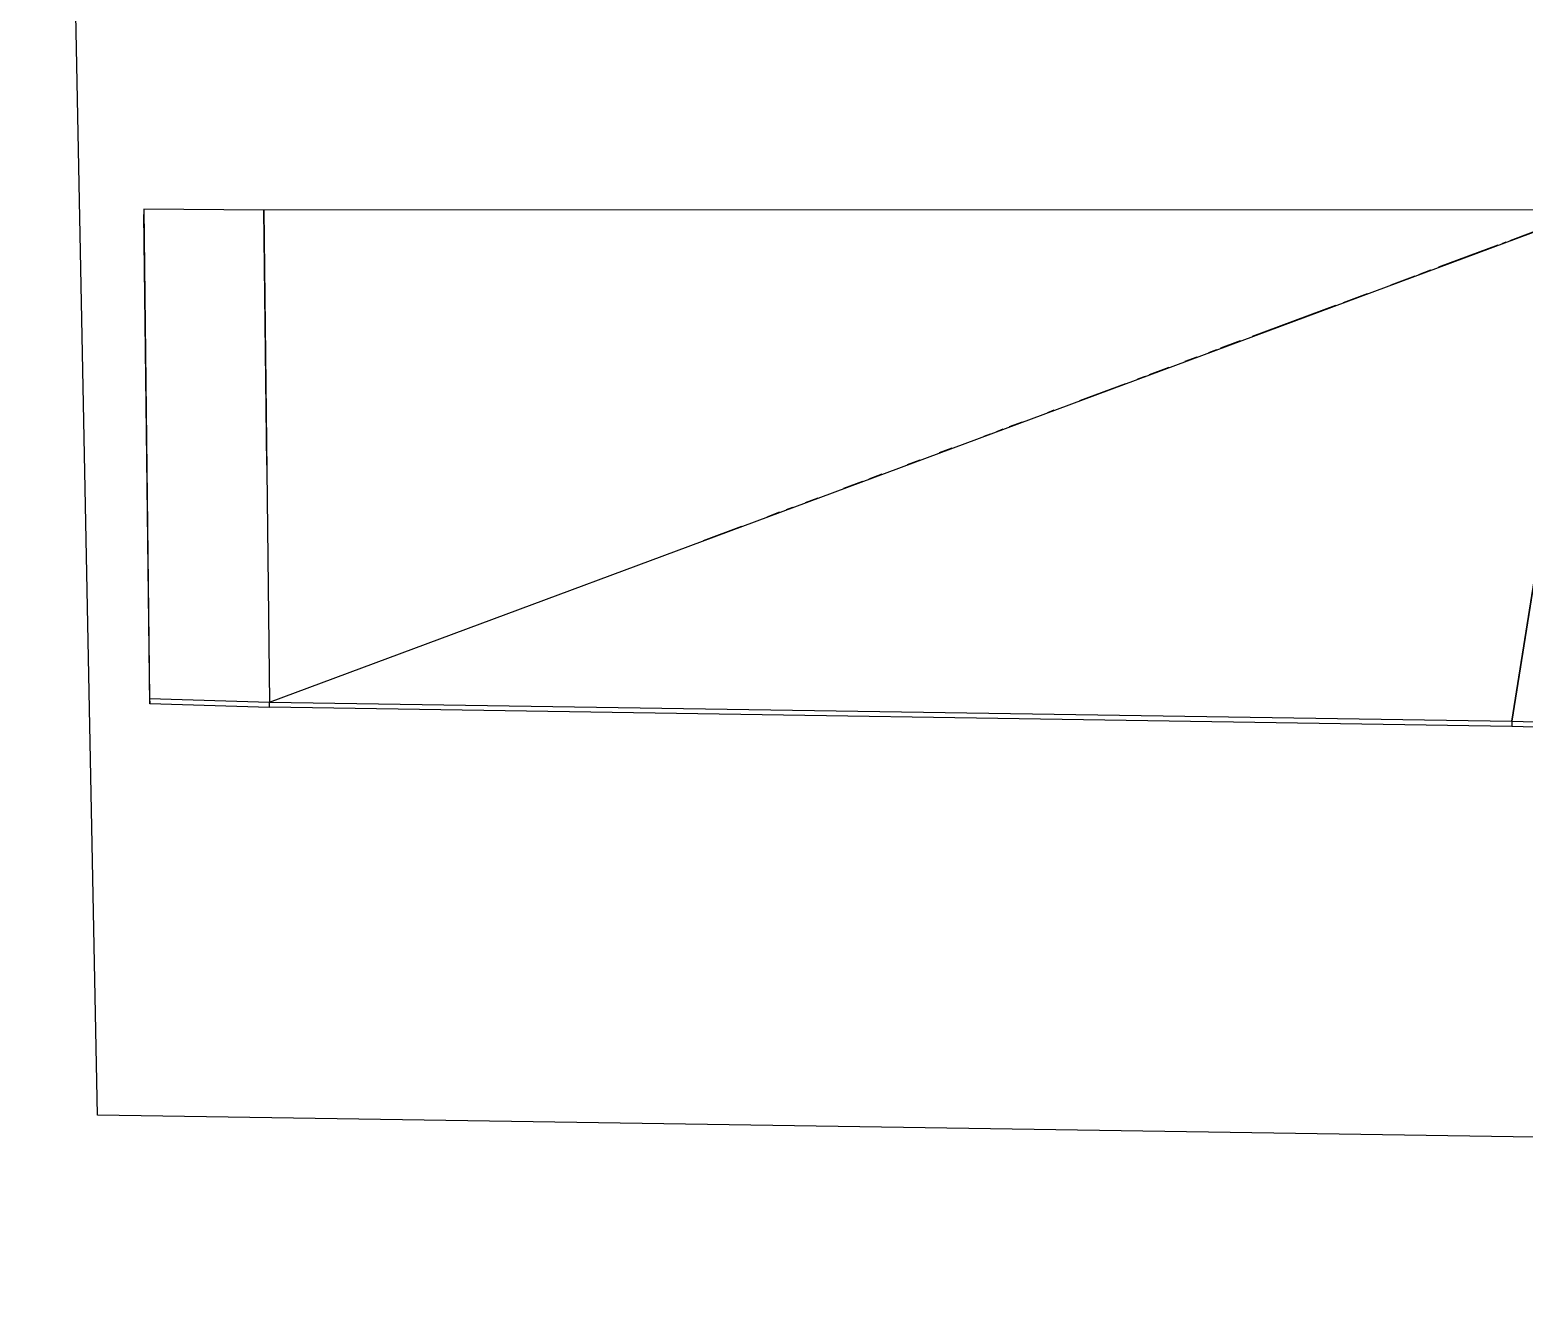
# Model space of a CAD drawing. Header units: metres. Extents: x -1164 to -1017, y 3 to 563.
# Drawn here: x -1078.16 to -1077.038, y 543.388 to 544.353 of the extents above; entities that cross this region are included whole.
import ezdxf

# ---------------------------------------------------------------- set-up
doc = ezdxf.new("R2010")
doc.units = ezdxf.units.M
doc.layers.add('A-DETL-GENF', color=7, linetype='Continuous', lineweight=9)
doc.layers.add('A-GENM', color=7, linetype='Continuous', lineweight=35)

# ---------------------------------------------------------------- blocks, each defined once
blk = doc.blocks.new('SCR_B_08_NE_8 - SCR_B_08_NE_8-5610566-DRG 2873021 - motorway level drainage')
at = {"layer": 'A-GENM', "color": 254, "lineweight": 25, "true_color": 0xd4d4d4}
for p, q in [((-0.9986, 0.0112), (-0.9404, -0.3732)), ((-0.9404, -0.3732), (-0.9985, 0.0112)), ((-0.007, -0.3654), (-0.9985, 0.0112)), ((-0.9985, 0.0112), (0, 0.004)), ((0, 0.004), (-0.0069, -0.3654)), ((-0.0036, -0.1874), (0, 0.004)), ((0, 0.004), (0.09, 0.004)), ((0.083, -0.3673), (0.09, 0)), ((0.09, 0.004), (0.0831, -0.3633)), ((0.09, 0.004), (0.09, 0)), ((-0.9629, -0.0023), (-0.9362, -0.0124)), ((-0.9332, -0.0136), (-0.9303, -0.0147)), ((-0.9273, -0.0158), (-0.8828, -0.0327)), ((-0.8768, -0.035), (-0.8679, -0.0384)), ((-0.865, -0.0395), (-0.8471, -0.0463)), ((-0.8293, -0.053), (-0.8115, -0.0598)), ((-0.8056, -0.062), (-0.7433, -0.0857)), ((-0.7343, -0.0891), (-0.7195, -0.0947)), ((-0.7165, -0.0959), (-0.7106, -0.0981)), ((-0.7017, -0.1015), (-0.6928, -0.1049)), ((-0.6809, -0.1094), (-0.6661, -0.115)), ((-0.6631, -0.1162), (-0.6572, -0.1184)), ((-0.6483, -0.1218), (-0.6138, -0.1349)), ((-0.5947, -0.1421), (-0.5899, -0.144)), ((-0.5708, -0.1512), (-0.5612, -0.1548)), ((-0.5565, -0.1567), (-0.5517, -0.1585)), ((-0.5469, -0.1603), (-0.5421, -0.1621)), ((-0.5182, -0.1712), (-0.5087, -0.1748)), ((-0.4943, -0.1803), (-0.4848, -0.1839)), ((-0.4657, -0.1911), (-0.4561, -0.1948)), ((-0.4513, -0.1966), (-0.437, -0.202)), ((-0.4179, -0.2093), (-0.4083, -0.2129)), ((-0.3987, -0.2166), (-0.3941, -0.2183)), ((-0.3892, -0.2202), (-0.3796, -0.2238)), ((-0.3605, -0.2311), (-0.3318, -0.242)), ((-0.9405, -0.3772), (-0.0069, -0.3693)), ((-0.0069, -0.3654), (-0.9404, -0.3732)), ((-0.0069, -0.3694), (-0.007, -0.3654)), ((0.0831, -0.3633), (-0.0069, -0.3654)), ((-0.0069, -0.3694), (-0.0069, -0.3654)), ((-0.0069, -0.3694), (0.083, -0.3673)), ((0.083, -0.3653), (0.083, -0.3673)), ((-0.9404, -0.3732), (-1.0301, -0.3753)), ((-1.0301, -0.3792), (-0.9405, -0.3772)), ((-0.9404, -0.3732), (-0.9405, -0.3772)), ((-0.9404, -0.3732), (-0.9405, -0.3772))]:
    blk.add_line(p, q, dxfattribs=at)
blk = doc.blocks.new('CE_01F_FP36_71 - CE_01F_FP36_71-5759744-DRG 2873021 - motorway level drainage')
at = {"layer": 'A-GENM', "lineweight": 18, "true_color": 0xa3a3a3}
h = blk.add_hatch(dxfattribs=at)
h.set_pattern_fill('FP_417', color=253, style=0, pattern_type=2)
h.set_pattern_definition([(359.99996, (1145.903, -540.304), (2.540002, 2.539998), [0.25399, -0.38099, 0.127, -0.38099, -1.397]), (359.99996, (1145.903, -540.304), (2.540002, 2.539998), [-1.143, 0.127, -1.27]), (359.99996, (1147.173, -540.05), (2.540002, 2.539998), [0.127, -2.413]), (359.99996, (1146.411, -539.923), (2.540002, 2.539998), [0.127, -0.25399, 0.127, -2.032]), (359.99996, (1147.681, -539.796), (2.540002, 2.539998), [0.25399, -2.286]), (359.99996, (1147.935, -539.669), (2.540002, 2.539998), [0.127, -2.413]), (359.99996, (1147.173, -539.415), (2.540002, 2.539998), [0.25399, -2.286]), (359.99996, (1145.903, -539.288), (2.540002, 2.539998), [0.127, -0.25399, 0.127, -0.63498, -1.397]), (359.99996, (1145.903, -539.288), (2.540002, 2.539998), [-1.143, 0.38099, -1.016]), (359.99996, (1147.681, -539.034), (2.540002, 2.539998), [0.25399, -2.286]), (359.99996, (1146.157, -538.907), (2.540002, 2.539998), [0.25399, -0.127, 0.127, -1.016, -1.016]), (359.99996, (1146.157, -538.907), (2.540002, 2.539998), [-1.524, 0.127, -0.88897]), (359.99996, (1146.03, -538.78), (2.540002, 2.539998), [0.127, -2.413]), (359.99996, (1146.919, -538.653), (2.540002, 2.539998), [0.127, -0.127, 0.127, -2.159]), (359.99996, (1146.538, -538.526), (2.540002, 2.539998), [0.127, -2.413]), (359.99996, (1148.189, -538.399), (2.540002, 2.539998), [0.127, -2.413]), (359.99996, (1147.046, -538.272), (2.540002, 2.539998), [0.127, -1.016, 0.127, -1.27]), (359.99996, (1147.046, -538.145), (2.540002, 2.539998), [0.25399, -2.286]), (359.99996, (1147.554, -538.018), (2.540002, 2.539998), [0.25399, -2.286]), (359.99996, (1146.03, -537.891), (2.540002, 2.539998), [0.127, -1.524, 0.25399, -0.63498]), (90, (1145.903, -539.161), (-2.54, 2.54), [0.508, -0.508, 0.254, -1.27]), (90, (1146.03, -539.161), (-2.54, 2.54), [0.127, -0.889, 0.254, -1.27]), (90, (1146.157, -539.796), (-2.54, 2.54), [0.381, -2.159]), (90, (1146.284, -539.796), (-2.54, 2.54), [0.254, -2.286]), (90, (1146.411, -540.177), (-2.54, 2.54), [0.127, -1.524, 0.127, -0.127, -0.635]), (90, (1146.411, -540.177), (-2.54, 2.54), [-1.905, 0.254, -0.381]), (90, (1146.665, -540.177), (-2.54, 2.54), [0.127, -0.889, 0.127, -1.397]), (90, (1146.792, -539.161), (-2.54, 2.54), [0.254, -0.381, 0.127, -0.127, -1.651]), (90, (1146.792, -539.161), (-2.54, 2.54), [-0.889, 0.254, -1.397]), (90, (1146.919, -539.669), (-2.54, 2.54), [0.254, -1.397, 0.127, -0.762]), (90, (1147.046, -540.177), (-2.54, 2.54), [0.127, -0.127, 0.254, -2.032]), (90, (1147.3, -538.526), (-2.54, 2.54), [0.127, -2.413]), (90, (1147.427, -538.526), (-2.54, 2.54), [0.254, -0.254, 0.127, -0.127, -1.778]), (90, (1147.427, -538.526), (-2.54, 2.54), [-0.762, 0.254, -1.524]), (90, (1147.554, -539.669), (-2.54, 2.54), [0.127, -0.127, 0.127, -0.254, -1.905]), (90, (1147.554, -539.669), (-2.54, 2.54), [-0.635, 0.127, -1.778]), (90, (1147.935, -538.78), (-2.54, 2.54), [0.508, -2.032]), (90, (1148.062, -539.034), (-2.54, 2.54), [0.508, -0.381, 0.254, -1.397]), (90, (1148.189, -540.05), (-2.54, 2.54), [0.127, -0.381, 0.254, -1.778]), (90, (1148.316, -539.796), (-2.54, 2.54), [0.381, -2.159]), (45.001, (1146.919, -540.304), (-4.43e-05, 2.5399276), [0.1796, -3.412]), (45.001, (1148.316, -540.177), (-4.43e-05, 2.5399276), [0.1796, -3.053, 0.1796, -0.1796]), (45.001, (1146.665, -540.05), (-4.43e-05, 2.5399276), [0.1796, -1.437, 0.1796, -1.796]), (45.001, (1147.3, -540.05), (-4.43e-05, 2.5399276), [0.1796, -2.874, 0.1796, -0.3592]), (45.001, (1147.427, -540.05), (-4.43e-05, 2.5399276), [0.3592, -1.437, 0.3592, -1.437]), (45.001, (1146.792, -539.796), (-4.43e-05, 2.5399276), [0.17958, -1.616, 0.17958, -0.17958, -1.437]), (45.001, (1146.792, -539.796), (-4.43e-05, 2.5399276), [-2.155, 0.17958, -1.257]), (45.001, (1148.062, -539.669), (-4.43e-05, 2.5399276), [0.1796, -0.1796, 0.1796, -3.053]), (45.001, (1146.284, -539.542), (-4.43e-05, 2.5399276), [0.1796, -2.155, 0.1796, -1.078]), (45.001, (1148.316, -539.288), (-4.43e-05, 2.5399276), [0.17958, -0.17958, 0.17958, -0.7184, -2.335]), (45.001, (1148.316, -539.288), (-4.43e-05, 2.5399276), [-1.257, 0.17958, -2.155]), (45.001, (1146.792, -538.907), (-4.43e-05, 2.5399276), [0.1796, -3.412]), (45.001, (1146.157, -538.78), (-4.43e-05, 2.5399276), [0.3592, -3.233]), (45.001, (1145.903, -538.526), (-4.43e-05, 2.5399276), [0.1796, -0.1796, 0.1796, -3.053]), (45.001, (1147.3, -538.145), (-4.43e-05, 2.5399276), [0.1796, -3.412]), (45.001, (1148.062, -537.891), (-4.43e-05, 2.5399276), [0.1796, -3.412]), (134.999, (1147.046, -540.05), (4.43e-05, 2.5399276), [0.1796, -3.412]), (134.999, (1147.173, -540.05), (4.43e-05, 2.5399276), [0.1796, -3.412]), (134.999, (1146.411, -539.923), (4.43e-05, 2.5399276), [0.1796, -0.7184, 0.3592, -2.335]), (134.999, (1145.903, -539.923), (4.43e-05, 2.5399276), [0.1796, -3.412]), (134.999, (1147.554, -539.542), (4.43e-05, 2.5399276), [0.1796, -1.437, 0.1796, -1.796]), (134.999, (1147.681, -539.542), (4.43e-05, 2.5399276), [0.17958, -1.078, 0.17958, -1.077, -1.078]), (134.999, (1147.681, -539.542), (4.43e-05, 2.5399276), [-2.514, 0.17958, -0.89817]), (134.999, (1146.157, -539.415), (4.43e-05, 2.5399276), [0.1796, -3.412]), (134.999, (1148.189, -539.288), (4.43e-05, 2.5399276), [0.35915, -0.898, 0.17958, -0.17958, -1.976]), (134.999, (1148.189, -539.288), (4.43e-05, 2.5399276), [-1.616, 0.17958, -1.796]), (134.999, (1146.538, -538.907), (4.43e-05, 2.5399276), [0.1796, -3.412]), (134.999, (1147.554, -538.907), (4.43e-05, 2.5399276), [0.3592, -3.233]), (134.999, (1147.681, -538.907), (4.43e-05, 2.5399276), [0.1796, -3.412]), (134.999, (1146.919, -538.653), (4.43e-05, 2.5399276), [0.1796, -3.412]), (134.999, (1146.157, -538.272), (4.43e-05, 2.5399276), [0.1796, -3.412]), (134.999, (1148.189, -538.272), (4.43e-05, 2.5399276), [0.1796, -3.412]), (26.566, (1146.157, -540.304), (2.5401732, 4.21e-05), [0.28397, -5.396]), (26.566, (1145.903, -540.05), (2.5401732, 4.21e-05), [0.28397, -5.396]), (26.566, (1145.903, -539.923), (2.5401732, 4.21e-05), [0.28397, -5.396]), (26.566, (1146.538, -539.923), (2.5401732, 4.21e-05), [0.28397, -5.396]), (26.566, (1146.411, -539.415), (2.5401732, 4.21e-05), [0.28397, -5.396]), (26.566, (1146.411, -539.288), (2.5401732, 4.21e-05), [0.28397, -5.396]), (26.566, (1146.919, -538.78), (2.5401732, 4.21e-05), [0.28397, -5.396]), (26.566, (1147.046, -538.653), (2.5401732, 4.21e-05), [0.28397, -5.396]), (26.566, (1146.03, -538.399), (2.5401732, 4.21e-05), [0.28397, -5.396]), (26.566, (1146.792, -538.399), (2.5401732, 4.21e-05), [0.28397, -5.396]), (63.436, (1148.062, -540.304), (-4.66e-05, 2.5401732), [0.28397, -5.396]), (63.436, (1147.427, -539.923), (-4.66e-05, 2.5401732), [0.28397, -5.396]), (63.436, (1147.046, -539.669), (-4.66e-05, 2.5401732), [0.28397, -5.396]), (63.436, (1147.427, -539.288), (-4.66e-05, 2.5401732), [0.28397, -5.396]), (63.436, (1147.554, -539.288), (-4.66e-05, 2.5401732), [0.28397, -5.396]), (63.436, (1146.665, -538.907), (-4.66e-05, 2.5401732), [0.28397, -5.396]), (63.436, (1146.411, -538.78), (-4.66e-05, 2.5401732), [0.28397, -5.396]), (63.436, (1147.427, -538.272), (-4.66e-05, 2.5401732), [0.28397, -5.396]), (63.436, (1146.411, -538.018), (-4.66e-05, 2.5401732), [0.28397, -5.396]), (116.564, (1146.03, -538.78), (4.66e-05, 2.5401732), [0.28397, -5.396]), (116.564, (1147.554, -538.78), (4.66e-05, 2.5401732), [0.28397, -5.396]), (116.564, (1145.903, -538.653), (4.66e-05, 2.5401732), [0.28397, -5.396]), (116.564, (1147.935, -538.272), (4.66e-05, 2.5401732), [0.28397, -5.396]), (116.564, (1146.284, -538.145), (4.66e-05, 2.5401732), [0.28397, -5.396]), (116.564, (1146.792, -538.018), (4.66e-05, 2.5401732), [0.28397, -5.396]), (153.434, (1146.919, -540.304), (-2.5401732, 4.21e-05), [0.28397, -5.396]), (153.434, (1146.411, -540.05), (-2.5401732, 4.21e-05), [0.28397, -5.396]), (153.434, (1148.189, -539.923), (-2.5401732, 4.21e-05), [0.28397, -5.396]), (153.434, (1147.935, -539.669), (-2.5401732, 4.21e-05), [0.28397, -5.396]), (153.434, (1146.919, -539.415), (-2.5401732, 4.21e-05), [0.28397, -5.396]), (153.434, (1146.284, -539.288), (-2.5401732, 4.21e-05), [0.28397, -5.396]), (153.434, (1147.046, -539.288), (-2.5401732, 4.21e-05), [0.28397, -5.396]), (153.434, (1146.665, -539.034), (-2.5401732, 4.21e-05), [0.28397, -5.396]), (153.434, (1146.665, -538.399), (-2.5401732, 4.21e-05), [0.28397, -5.396]), (153.434, (1145.903, -537.891), (-2.5401732, 4.21e-05), [0.28397, -5.396]), (153.434, (1147.427, -537.891), (-2.5401732, 4.21e-05), [0.28397, -5.396]), (153.434, (1147.681, -537.891), (-2.5401732, 4.21e-05), [0.28397, -5.396])])
h.paths.add_polyline_path([(0.4431, -0.05), (0.4431, -0.05), (0.4447, -0.0398)])

msp = doc.modelspace()

# ---------------------------------------------------------------- linework, layer by layer
at = {"layer": 'A-DETL-GENF', "color": 161, "lineweight": 25, "true_color": 0xa3a3ff}
for p, q in [((-1078.1095421, 543.537924), (-1078.1602551, 546.1390145)), ((-1068.4121644, 543.388454), (-1078.1095421, 543.537924))]:
    msp.add_line(p, q, dxfattribs=at)

# ---------------------------------------------------------------- block references
at = {"layer": 'A-GENM', "color": 254, "lineweight": 25, "true_color": 0xd4d4d4, "extrusion": (0, 0, -1), "rotation": 0.4044250645894776}
msp.add_blockref('SCR_B_08_NE_8 - SCR_B_08_NE_8-5610566-DRG 2873021 - motorway level drainage', (1077.9846104, 544.2135446), dxfattribs=at)
at = {"layer": 'A-GENM', "color": 254, "lineweight": 25, "true_color": 0xd4d4d4, "rotation": 3.49943060736561e-05}
msp.add_blockref('CE_01F_FP36_71 - CE_01F_FP36_71-5759744-DRG 2873021 - motorway level drainage', (-1077.4867841, 543.9036012), dxfattribs=at)

doc.saveas('drawing.dxf')
